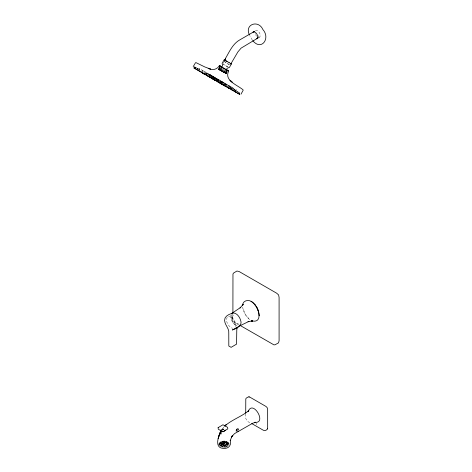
<?xml version="1.0" encoding="UTF-8"?>
<svg xmlns="http://www.w3.org/2000/svg" width="472" height="472" viewBox="0 0 472 472"><rect width="100%" height="100%" fill="white"/><g stroke="black" fill="none" stroke-linecap="round" stroke-linejoin="round"><path stroke-width="0.35" stroke-dasharray="2.36 1.77" d="M220.719 445.556L221.279 445.232L222.117 445.716C223.032 443.544 219.545 443.857 220.701 445.934C219.627 445.739 219.627 443.55 220.701 444.866M221.628 445.716C221.315 448.754 224.702 445.273 221.628 445.792M221.751 446.117C224.324 447.002 222.165 443.249 224.572 445.025M222.513 444.518C225.598 444.624 221.982 441.314 222.495 444.895L221.657 444.412L221.12 444.683M224.206 446.494C224.194 443.037 227.528 447.155 224.206 446.53M224.583 445.68C228.147 446.317 224.153 441.939 224.572 446.093L223.728 445.609L223.167 445.934M226.761 443.857L227.321 443.538L228.165 444.034L228 442.6C225.858 441.733 227.681 445.149 225.817 443.768C224.288 444.471 226.159 441.367 226.743 443.173M227.038 446.058C229.551 445.833 226.477 442.878 227.038 446.471C225.002 446.742 225.256 443.857 227.038 445.432M228.436 444.819C228.047 444.069 227.421 444.164 227.805 442.335C226.117 441.09 228.259 444.022 225.746 443.208M245.717 413.844C244.708 417.974 246.496 421.82 250.732 422.977M230.837 315.308C230.36 319.656 233.026 324.282 237.032 326.034M258.473 37.317L258.473 35.577M226.07 71.319L225.362 73.189M219.179 69.844L219.97 67.868M256.573 423.561L256.479 424.334L256.845 423.673M235.428 326.63C236.454 322.341 233.227 316.582 228.566 316.405M227.138 443.043C228.224 442.482 229.298 444.919 227.982 444.954C226.849 446.128 227.327 443.119 228.401 443.999M226.495 71.49L225.84 73.467L223.982 72.393L225.156 70.334M226.53 71.13L225.716 73.396M224.501 70.346L223.71 72.234M227.374 71.514L226.395 73.744L224.542 72.682M226.507 71.638L225.274 73.366L219.091 69.797M220.442 443.32C221.48 442.583 222.542 444.205 221.61 442.022C219.769 441.22 220.418 445.751 219.822 442.895L220.424 442.63M221.474 443.916C225.079 444.429 220.99 440.205 221.462 444.299C219.598 444.364 219.651 441.751 221.462 443.232M223.274 442.883C225.362 443.45 225.173 440.754 223.274 441.816C223.793 445.533 219.645 440.464 223.256 442.193M223.551 444.046L224.513 443.786L224.949 444.205M223.551 445.114C224.642 444.37 225.51 446.123 224.991 443.774C226.949 442.889 226.997 445.421 224.967 444.895M225.999 445.497C229.321 446.117 225.988 442.004 225.999 445.462M226.383 444.677C226.271 441.137 229.787 445.344 226.407 444.624M226.294 73.726L227.174 71.325M226.029 73.573L226.348 73.762L227.25 71.366M202.075 71.461C201.945 69.443 204.4 71.596 202.588 70.416M206.063 73.815L206.577 72.771L207.415 73.254L206.211 72.505L207.049 72.989L206.258 73.88M207.143 74.44C207.037 72.511 209.615 74.045 207.698 74.765M208.229 75.048C208.034 72.971 211.255 74.9 209.167 75.608M209.314 75.644C209.137 73.549 212.323 75.538 210.246 76.228M209.686 75.903L210.199 74.859L210.565 75.083M210.76 76.529C210.66 74.605 213.232 76.134 211.32 76.853M211.161 76.735C211.025 74.718 213.486 76.871 211.674 75.691M212.937 77.733L213.45 76.688L214.288 77.172L213.497 78.057M213.303 77.998L213.816 76.948L213.45 76.688M214.382 78.623C214.17 76.582 217.445 78.411 215.338 79.154M215.468 79.225C215.273 77.148 218.495 79.078 216.406 79.792M215.846 79.467C216.046 77.809 217.562 78.682 216.028 79.55M216.559 79.821L217.073 78.777L218.217 79.449M217.332 80.27C217.946 78.252 219.592 80.682 217.073 78.777M218.4 80.918L218.914 79.868L218.512 79.662L219.751 80.358L218.914 79.868L219.179 80.022M219.462 81.556L219.976 80.511L220.819 80.995L219.598 80.27L220.442 80.753L219.645 81.638M220.542 82.175L221.055 81.131C219.952 80.441 223.51 82.028 221.102 82.5M221.622 82.801C221.409 80.759 224.684 82.594 222.577 83.332M222.707 83.402L223.221 82.358L224.436 83.084L223.645 83.969M224.165 84.264C224.17 81.992 227.321 84.978 224.678 83.219M224.572 84.453C224.808 82.73 226.247 83.745 224.725 84.588M225.64 85.096L226.153 84.051L225.752 83.845L226.991 84.535L226.2 85.42M226.702 85.739C226.572 83.715 229.026 85.869 227.215 84.689M227.781 86.352C227.351 84.588 229.475 85.922 228.879 85.638M229.256 87.19C229.156 85.261 231.734 86.789 229.817 87.509M231.811 88.63C231.711 86.706 234.283 88.234 232.371 88.954M232.879 89.279C232.749 87.255 235.203 89.415 233.392 88.229M234.92 91.769L235.947 89.674L236.785 90.158L235.994 91.043M225.628 70.611L224.501 72.694L224.825 72.883M223.268 69.626L222.359 71.455L223.462 72.092M225.244 73.125L226.035 71.608M225.41 70.299L224.336 72.599M222.79 68.971L221.675 71.06L220.518 70.393M218.937 443.462C220.961 440.099 227.988 440.063 229.221 444.075M218.937 444.075C220.689 440.889 227.374 440.866 229.103 444.075M219.834 67.089L218.212 69.065L226.336 73.756M220.613 70.446L221.775 68.387M223.061 63.425L223.999 61.785M219.905 67.13L218.896 68.192M227.168 317.267C225.232 320.96 227.941 325.55 231.079 327.656A6.626 3.794 59.1 0 0 232.69 328.241M224.141 69.756L222.89 71.762L223.952 72.375M231.734 314.57L231.191 315.75L231.109 318.016L231.02 317.084C231.917 322.582 234.678 325.503 238.142 325.645M222.336 68.434L220.855 70.588M221.645 431.166L222.489 429.88M223.297 69.72L222.206 71.366L221.185 70.782M221.303 68.115L220.064 70.133L219.344 69.714L220.63 67.726M220.182 70.198L221.474 68.593M219.138 69.596L220.507 68.033M218.719 69.355L220.064 67.856M219.917 70.015L218.188 69.012L219.622 67.048M220.4 67.59L218.849 69.431L222.985 71.785M222.353 428.818L224.153 426.653M199.019 69.697L199.809 68.812L198.972 68.328L199.809 68.812M204.081 72.676L204.872 71.791L204.034 71.301L204.872 71.791M205.167 73.278L205.957 72.393L205.119 71.909L205.957 72.393M208.789 75.367L209.58 74.482L208.742 73.998M209.875 75.968L210.671 75.083L209.833 74.594M212.406 77.461L213.197 76.57L212.359 76.086L213.197 76.57M214.27 78.505L215.067 77.62L214.229 77.137L215.067 77.62M217.114 80.146L217.934 79.284M217.486 80.411L218.276 79.526L217.439 79.036L217.81 79.266M218.56 81.036L219.35 80.151L219.096 79.998M221.51 82.683L222.306 81.798L221.061 81.095L222.306 81.798M225.799 85.214L226.589 84.329L226.336 84.175M228.755 86.866L229.545 85.981L228.295 85.308M222.637 429.715L223.586 429.007L221.433 429.614M258.255 37.837L259.488 37.123M221.751 429.703L222.926 429.243L224.123 429.685M221.433 429.561L222.943 428.865L224.471 429.561M221.751 429.591L222.967 429.089L224.159 429.591M221.799 429.538L222.961 429.125L223.858 429.42M237.487 430.045L236.726 430.482L236.891 429.184L237.923 429.349L237.923 430.293M236.389 431.131L235.817 430.942L236.732 431.325M227.014 442.848C225.758 443.214 225.822 440.636 227.014 441.78L227.014 442.925M219.291 69.685L218.925 69.472M224.253 61.331L225.398 61.915L225.073 62.511L229.516 64.876M214.288 77.172C213.179 76.611 215.61 77.98 213.816 76.948M219.35 80.151L218.884 79.892M224.436 83.084L223.221 82.358M226.589 84.329L226.123 84.069L226.991 84.535M229.545 85.981L228.708 85.497L228.973 85.644M236.785 90.158L235.947 89.674M219.657 69.921L220.53 70.399M195.166 67.201L194.706 66.965L198.505 69.154L194.505 66.823L197.048 68.281M223.864 82.753L223.799 82.689M215.556 77.933L215.474 77.904M222.796 82.11L222.53 81.963L222.902 82.187M223.215 64.239L222.949 64.092L223.268 64.275M228.295 67.177L223.563 64.446M220.495 81.851L223.091 83.326L221.291 82.281M213.869 78.039L213.279 77.697L226.814 85.473M231.433 88.128L228.997 86.736L240.077 93.131M227.663 66.817L223.639 64.493M218.188 69.012L220.778 70.499M221.073 82.181L226.253 85.149L223.669 83.656M221.309 70.824L222.129 71.29M222.288 71.378L226.342 73.709M230.832 87.804L234.914 90.146M218.247 69.048L226.283 73.679M195.727 67.525L199.656 69.791M201.981 71.136L203.721 72.145M205.42 73.125L211.48 76.623M215.267 78.806L219.191 81.072M239.086 324.842C234.1 323.479 231.575 319.125 232.902 314.122M210.63 76.122L217.45 80.075M235.552 90.518L239.381 92.736M197.685 68.646L200.57 70.322M208.317 74.8L213.415 77.762M227.964 86.134L230.259 87.468M234.018 89.621L239.174 92.648M217.096 79.868L219.928 81.52M233.085 89.09L236.047 90.825L234.307 89.804M213.025 77.526L214.412 78.346M238.118 430.039L236.82 429.998L236.236 430.552L236.319 429.154L237.723 428.747L238.401 429.367M230.607 86.624L229.77 86.14M233.162 88.069L232.324 87.585M221.893 81.615L221.055 81.131M223.368 82.447L222.135 81.756M212.111 75.968L211.273 75.485M216.129 78.263L214.896 77.573M216.819 78.665L215.981 78.175M217.197 78.907L216.359 78.417M208.494 73.88L207.656 73.396M209.957 74.724L209.12 74.24L209.491 74.464M211.037 75.343L210.199 74.859M219.834 446.376L220.406 446.742M229.657 64.811L224.265 61.437M236.72 430.735L236.289 430.334L236.265 428.954M252.26 39.967L249.676 35.5M219.037 445.308L218.902 444.193M227.126 442.352L226.283 441.869L225.746 442.14L225.71 443.639C223.811 443.709 223.893 441.102 225.71 442.571M223.533 444.429C223.197 443.338 221.403 444.235 222.135 445.302C224.595 446.152 223.327 442.299 223.569 444.724M222.495 443.827C220.695 441.892 221.787 446.087 220.241 444.63C218.601 445.474 220.436 442.211 221.079 444.046M223.156 445.243C222.589 443.969 220.89 445.415 221.74 446.53C220.2 446.618 220.2 444.111 221.74 445.462M238.384 428.954A1.056 0.614 0 0 1 236.797 429.485A1.056 0.614 0 0 1 236.797 428.423A1.056 0.614 0 0 1 238.384 428.954L238.401 430.517M255.435 30.928A3.729 2.153 60 0 1 259.677 33.164A3.729 2.153 60 0 1 258.597 37.282M256.656 36.161A3.729 2.153 60 0 1 255.759 34.969M255.417 34.285A3.729 2.153 60 0 1 255.175 33.595M229.05 444.801A5.127 2.962 0 0 1 228.737 445.367M227.657 446.288A5.127 2.962 0 0 1 219.586 445.674A5.127 2.962 0 0 1 222.701 441.332A5.127 2.962 0 0 1 229.162 444.193M219.616 443.603C219.651 446.795 220.353 441.586 219.616 443.603M221.108 441.745C220.902 444.825 223.875 440.4 221.108 441.745M222.3 441.361C222.277 444.453 225.463 440.282 222.3 441.361M222.79 446.718C221.923 444.96 225.15 444.948 224.188 446.913L223.964 446.524L222.813 446.701M223.734 441.178C223.203 444.058 226.991 440.695 223.734 441.178M224.294 442.789C224.495 445.904 220.884 440.972 224.294 442.789M225.061 447.12L224.029 447.22L224.029 446.146L225.061 446.081L225.061 447.12M232.513 316.895C232.106 320.022 235.085 324.683 238.183 323.774C234.631 325.904 229.416 318.063 233.374 315.449L232.513 316.895M223.952 443.178C223.144 445.249 224.949 443.184 225.327 444.459L225.168 443.037L223.952 443.178M224.713 441.544L224.69 442.665L225.25 442.341L226.088 442.824L225.923 441.403L224.713 441.544M225.268 446.01L225.238 447.126L226.194 446.884L226.194 445.816L225.268 446.01M202.34 70.304L201.503 69.821L202.34 70.304M213.58 76.812L212.736 76.328L213.58 76.812M231.675 87.261L230.837 86.777L231.675 87.261M249.706 319.621C246.012 316.618 243.487 312.24 242.732 307.543L245.157 314.199L249.706 319.621"/><path stroke-width="0.71" d="M204.169 73.142L203.721 73.774L202.6 73.042M205.255 73.744L204.807 74.381L205.108 73.626M210.718 77.827L207.308 75.738M213.462 79.314L213.952 78.783M220.554 83.473L221.822 84.228L222.117 83.479M228.967 88.364L228.336 87.88M233.144 90.653L231.958 89.969M220.082 66.233L219.327 65.744C216.925 69.72 212.182 70.629 208.181 68.281L210.665 69.136L204.824 66.947L195.963 62.623L195.485 62.788L193.178 66.646M251.777 423.579L263.146 430.139C264.88 431.514 268.031 429.721 267.665 427.508L267.653 409.348L267.199 407.678L265.978 406.451L249.782 397.099L248.384 396.893L246.225 398.144L245.794 398.923L245.717 413.136M220.754 430.269L220.855 434.181L221.085 432.387M225.221 430.081L224.424 431.137L222.955 431.538M221.887 67.744L222.554 67.478L223.244 68.174M267.447 428.948L267.594 428.546M257.482 38.332L257.736 37.748L257.482 38.332C258.715 35.671 255.836 31.482 253.364 31.895M220.807 431.207C218.512 436.016 214.194 447.556 222.778 448.323C228.259 449.073 231.593 445.892 230.301 440.152L230.183 440.7L232.035 436.081L232.655 435.355L231.386 437.219L234.425 433.685L252.691 423.231L255.765 422.287L254.868 422.304C267.111 423.75 253.234 399.713 248.366 411.041L248.832 410.274L248.012 411.289L248.62 410.782C241.322 416.729 231.917 419.702 224.878 425.962L226.218 424.652L224.666 426.157M224.324 60.587L224.513 60.333M224.041 68.646L225.079 69.113M225.427 69.72L225.769 69.337L226.631 70.009M223.94 68.847L224.07 68.534M214.188 78.901L213.987 79.561M214.878 79.296L214.654 79.998M240.991 94.182L243.145 90.311L243.039 89.81C237.434 84.995 223.917 80.623 228.654 71.119L226.395 69.655M230.82 63.944L237.882 51.932L241.086 48.138L257.635 38.197M202.724 72.251L202.211 72.883M209.963 76.434L209.45 77.06M220.825 82.7L220.247 83.296M236.083 91.509L235.451 92.075M257.529 38.214L256.821 38.81L257.966 38.149M226.589 70.11L227.475 70.499M226.796 70.228L227.557 70.54M207.415 75.821L206.636 75.49M213.916 79.609L212.636 78.818M220.819 83.556L220.017 83.078M231.616 313.52L240.785 307.337L240.036 307.968L243.092 304.469L242.46 305.52L242.974 304.369L242.578 305.732C242.49 300.044 249.405 298.994 252.803 302.57M227.852 70.711L228.348 70.818L227.834 70.487M238.136 326.748L237.304 327.397L236.785 329.71L236.566 344.123L231.132 347.339L228.814 346.023L228.778 333.397C229.492 328.418 224.719 325.125 224.595 320.346C224.377 315.851 229.864 313.927 233.386 312.865C237.062 313.255 239.505 316.83 240.572 320.087C242.944 325.609 236.584 328.565 232.36 329.999L236.808 327.497M252.962 32.126L254.573 31.382M253.901 31.73L239.664 39.955C232.584 43.979 229.315 51.985 225.356 58.628L225.433 59.053M219.982 66.646L221.091 66.711M221.161 66.93L222.141 66.475L222.589 65.537L222.135 63.295L224.129 59.85L224.955 60.221M237.764 431.325L238.242 431.142M238.974 326.258L248.909 321.414L247.989 321.745L252.549 320.848L251.322 320.871L252.573 321.001L251.198 320.665C264.55 324.636 258.237 304.245 251.051 301.401L251.346 301.573M230.537 63.926L231.374 64.033L229.386 67.478L227.209 68.21L226.631 69.065L226.725 70.145M220.925 66.717L221.923 67.195M220.394 66.41L220.961 66.641M225.339 59.189L224.778 60.209M227.073 70.169L227.274 70.198M248.903 396.828L249.322 396.905M222.583 431.514L221.185 430.942L220.689 430.081M220.837 66.487L221.297 66.835M220.276 66.139L219.734 65.862L228.047 70.611M231.144 63.797L230.731 63.555M218.731 81.892L219.226 82.169M230.637 63.502L229.038 62.564M229.109 62.611L226.306 61M219.698 65.803L220.754 66.41M215.539 80.063L217.456 81.16M220.064 66.009L221.279 66.711M239.322 93.769L239.67 93.969M224.253 59.814L224.731 60.091M229.286 87.993L230.495 88.689M238.283 93.185L239.54 93.91M194.175 67.714L195.438 68.446M199.868 71.024L201.025 71.691M211.367 77.662L212.524 78.328M225.811 85.987L228.106 87.314M212.795 78.7L213.368 79.03M194.204 67.968L209.651 76.883M210.223 77.213L218.719 82.122M219.256 82.429L220.412 83.101M226.165 86.417L220.135 82.936M230.725 89.049L239.304 94.005M202.181 72.782L204.6 74.181M226.896 87.049L239.605 94.388M193.732 67.903L218.377 82.134M219.433 82.742L228.731 88.111M203.798 73.833L204.771 74.328M212.795 79.048L214.843 80.205M217.893 81.969L218.347 82.234M219.917 83.16L225.368 86.311M240.36 325.574L273.907 344.849L274.981 344.802L278.515 342.867L279.088 340.808L279.088 297.384L278.61 294.959L276.68 293.212L239.074 271.506L236.938 271.022L233.469 273.123L232.967 274.02L232.902 313.39M225.746 60.676L227.008 61.407M230.531 63.437L231.339 63.909M205.627 74.352L206.771 75.013M221.716 83.851L222.094 84.069M222.324 84.411L222.695 84.63M213.781 79.567L214.961 80.163M225.864 60.746L224.684 60.068M194.375 67.832L194.836 68.098M226.289 69.632L227.091 70.747M252.532 302.41C256.367 305.632 259.004 310.44 259.187 315.485L259.187 315.148M252.697 40.557C261.27 51.365 270.804 38.409 262.886 29.535C258.461 19.417 244.225 24.267 249.393 34.828M254.727 304.458L255.665 305.561M256.915 307.467L258.644 311.544M218.099 427.661L218.282 429.225L222.955 431.815L227.817 428.883L227.61 427.331L222.955 424.753L218.099 427.661M218.318 438.199L218.182 438.753L219.698 433.497L220.837 431.26L219.663 433.615L218.318 438.199M225.634 59.112L225.268 59.248L225.634 59.112M232.047 82.028L230.065 80.305L232.047 82.028"/></g></svg>
